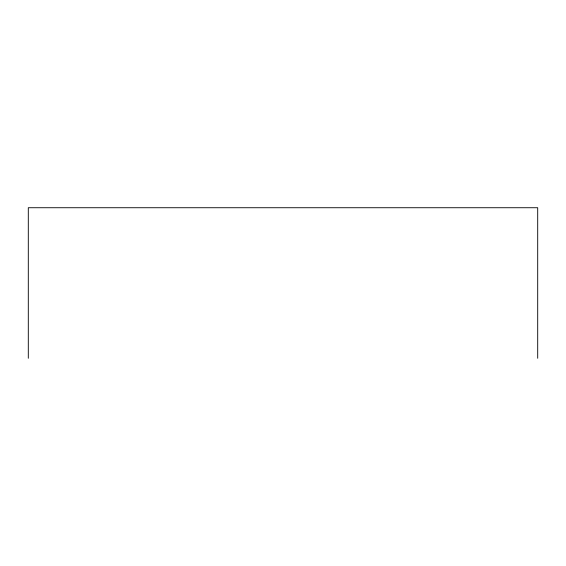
<?xml version="1.0" encoding="UTF-8"?>
<svg xmlns="http://www.w3.org/2000/svg" width="566" height="566" viewBox="0 0 566 566"><rect width="100%" height="100%" fill="white"/><g stroke="black" fill="none" stroke-linecap="round" stroke-linejoin="round"><path stroke-width="0.85" d="M537.7 358.271L537.7 207.729L28.3 207.729L28.3 358.271"/></g></svg>
